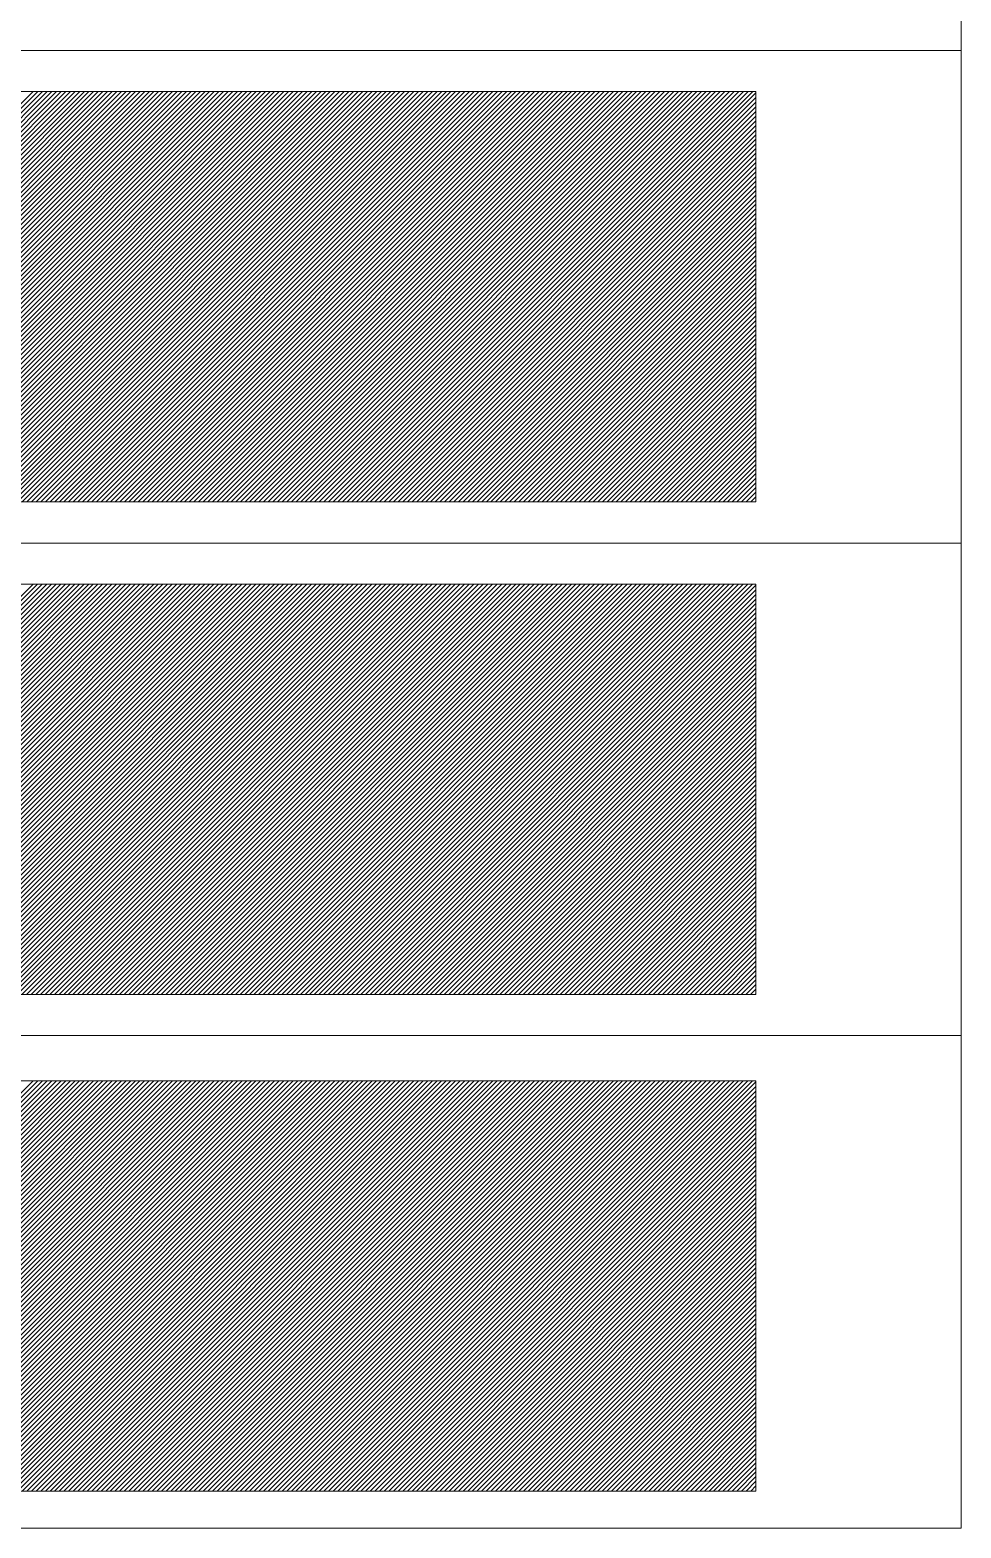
# Model space of a CAD drawing. Units: millimetres at full size, sheet at 1:100. Extents: x 3352 to 127672, y -40372 to 101181.
# Drawn here: x 25862 to 28699, y -35244 to -30681 of the extents above; entities that cross this region are included whole.
import ezdxf

# ---------------------------------------------------------------- set-up
doc = ezdxf.new("R2010")
doc.units = ezdxf.units.MM
doc.header["$LTSCALE"] = 100
doc.layers.add('0-0', color=134, linetype='Continuous', lineweight=18)

msp = doc.modelspace()

# ---------------------------------------------------------------- linework, layer by layer
at = {"layer": '0-0', "color": 190}
for p, q in [((24621.9, -32118.6), (25871.9, -30868.6)), ((24636.1, -32118.6), (25886.1, -30868.6)), ((24650.2, -32118.6), (25900.2, -30868.6)), ((24664.4, -32118.6), (25914.4, -30868.6)), ((24678.5, -32118.6), (25928.5, -30868.6)), ((24692.6, -32118.6), (25942.6, -30868.6)), ((24706.8, -32118.6), (25956.8, -30868.6)), ((24720.9, -32118.6), (25970.9, -30868.6)), ((24735.1, -32118.6), (25985.1, -30868.6)), ((24749.2, -32118.6), (25999.2, -30868.6)), ((24763.4, -32118.6), (26013.4, -30868.6)), ((24777.5, -32118.6), (26027.5, -30868.6)), ((24791.6, -32118.6), (26041.6, -30868.6)), ((24805.8, -32118.6), (26055.8, -30868.6)), ((24819.9, -32118.6), (26069.9, -30868.6)), ((24834.1, -32118.6), (26084.1, -30868.6)), ((24848.2, -32118.6), (26098.2, -30868.6)), ((24862.3, -32118.6), (26112.3, -30868.6)), ((24876.5, -32118.6), (26126.5, -30868.6)), ((24890.6, -32118.6), (26140.6, -30868.6)), ((24904.8, -32118.6), (26154.8, -30868.6)), ((24918.9, -32118.6), (26168.9, -30868.6)), ((24933.1, -32118.6), (26183.1, -30868.6)), ((24947.2, -32118.6), (26197.2, -30868.6)), ((24961.3, -32118.6), (26211.3, -30868.6)), ((24975.5, -32118.6), (26225.5, -30868.6)), ((24989.6, -32118.6), (26239.6, -30868.6)), ((25003.8, -32118.6), (26253.8, -30868.6)), ((25017.9, -32118.6), (26267.9, -30868.6)), ((25032.1, -32118.6), (26282.1, -30868.6)), ((25046.2, -32118.6), (26296.2, -30868.6)), ((25060.3, -32118.6), (26310.3, -30868.6)), ((25074.5, -32118.6), (26324.5, -30868.6)), ((25088.6, -32118.6), (26338.6, -30868.6)), ((25102.8, -32118.6), (26352.8, -30868.6)), ((25116.9, -32118.6), (26366.9, -30868.6)), ((25131, -32118.6), (26381, -30868.6)), ((25145.2, -32118.6), (26395.2, -30868.6)), ((25159.3, -32118.6), (26409.3, -30868.6)), ((25173.5, -32118.6), (26423.5, -30868.6)), ((25187.6, -32118.6), (26437.6, -30868.6)), ((25201.8, -32118.6), (26451.8, -30868.6)), ((25215.9, -32118.6), (26465.9, -30868.6)), ((25230, -32118.6), (26480, -30868.6)), ((25244.2, -32118.6), (26494.2, -30868.6)), ((25258.3, -32118.6), (26508.3, -30868.6)), ((25272.5, -32118.6), (26522.5, -30868.6)), ((25286.6, -32118.6), (26536.6, -30868.6)), ((25300.8, -32118.6), (26550.8, -30868.6)), ((25314.9, -32118.6), (26564.9, -30868.6)), ((25329, -32118.6), (26579, -30868.6)), ((25343.2, -32118.6), (26593.2, -30868.6)), ((25357.3, -32118.6), (26607.3, -30868.6)), ((25371.5, -32118.6), (26621.5, -30868.6)), ((25385.6, -32118.6), (26635.6, -30868.6)), ((25399.7, -32118.6), (26649.7, -30868.6)), ((25413.9, -32118.6), (26663.9, -30868.6)), ((25428, -32118.6), (26678, -30868.6)), ((25442.2, -32118.6), (26692.2, -30868.6)), ((25456.3, -32118.6), (26706.3, -30868.6)), ((25470.5, -32118.6), (26720.5, -30868.6)), ((25484.6, -32118.6), (26734.6, -30868.6)), ((25498.7, -32118.6), (26748.7, -30868.6)), ((25512.9, -32118.6), (26762.9, -30868.6)), ((25527, -32118.6), (26777, -30868.6)), ((25541.2, -32118.6), (26791.2, -30868.6)), ((25555.3, -32118.6), (26805.3, -30868.6)), ((25569.5, -32118.6), (26819.5, -30868.6)), ((25583.6, -32118.6), (26833.6, -30868.6)), ((25597.7, -32118.6), (26847.7, -30868.6)), ((25611.9, -32118.6), (26861.9, -30868.6)), ((25626, -32118.6), (26876, -30868.6)), ((25640.2, -32118.6), (26890.2, -30868.6)), ((25654.3, -32118.6), (26904.3, -30868.6)), ((25668.4, -32118.6), (26918.4, -30868.6)), ((25682.6, -32118.6), (26932.6, -30868.6)), ((25696.7, -32118.6), (26946.7, -30868.6)), ((25710.9, -32118.6), (26960.9, -30868.6)), ((25725, -32118.6), (26975, -30868.6)), ((25739.2, -32118.6), (26989.2, -30868.6)), ((25753.3, -32118.6), (27003.3, -30868.6)), ((25767.4, -32118.6), (27017.4, -30868.6)), ((25781.6, -32118.6), (27031.6, -30868.6)), ((25795.7, -32118.6), (27045.7, -30868.6)), ((25809.9, -32118.6), (27059.9, -30868.6)), ((25824, -32118.6), (27074, -30868.6)), ((25838.2, -32118.6), (27088.2, -30868.6)), ((25852.3, -32118.6), (27102.3, -30868.6)), ((25866.4, -32118.6), (27116.4, -30868.6)), ((25880.6, -32118.6), (27130.6, -30868.6)), ((25894.7, -32118.6), (27144.7, -30868.6)), ((25908.9, -32118.6), (27158.9, -30868.6)), ((25923, -32118.6), (27173, -30868.6)), ((25937.1, -32118.6), (27187.1, -30868.6)), ((25951.3, -32118.6), (27201.3, -30868.6)), ((25965.4, -32118.6), (27215.4, -30868.6)), ((25979.6, -32118.6), (27229.6, -30868.6)), ((25993.7, -32118.6), (27243.7, -30868.6)), ((26007.9, -32118.6), (27257.9, -30868.6)), ((26022, -32118.6), (27272, -30868.6)), ((26036.1, -32118.6), (27286.1, -30868.6)), ((26050.3, -32118.6), (27300.3, -30868.6)), ((26064.4, -32118.6), (27314.4, -30868.6)), ((26078.6, -32118.6), (27328.6, -30868.6)), ((26092.7, -32118.6), (27342.7, -30868.6)), ((26106.9, -32118.6), (27356.9, -30868.6)), ((26121, -32118.6), (27371, -30868.6)), ((26135.1, -32118.6), (27385.1, -30868.6)), ((26149.3, -32118.6), (27399.3, -30868.6)), ((26163.4, -32118.6), (27413.4, -30868.6)), ((26177.6, -32118.6), (27427.6, -30868.6)), ((26191.7, -32118.6), (27441.7, -30868.6)), ((26205.8, -32118.6), (27455.8, -30868.6)), ((26220, -32118.6), (27470, -30868.6)), ((26234.1, -32118.6), (27484.1, -30868.6)), ((26248.3, -32118.6), (27498.3, -30868.6)), ((26262.4, -32118.6), (27512.4, -30868.6)), ((26276.6, -32118.6), (27526.6, -30868.6)), ((26290.7, -32118.6), (27540.7, -30868.6)), ((26304.8, -32118.6), (27554.8, -30868.6)), ((26319, -32118.6), (27569, -30868.6)), ((26333.1, -32118.6), (27583.1, -30868.6)), ((26347.3, -32118.6), (27597.3, -30868.6)), ((26361.4, -32118.6), (27611.4, -30868.6)), ((26375.6, -32118.6), (27625.6, -30868.6)), ((26389.7, -32118.6), (27639.7, -30868.6)), ((26403.8, -32118.6), (27653.8, -30868.6)), ((26418, -32118.6), (27668, -30868.6)), ((26432.1, -32118.6), (27682.1, -30868.6)), ((26446.3, -32118.6), (27696.3, -30868.6)), ((26460.4, -32118.6), (27710.4, -30868.6)), ((26474.5, -32118.6), (27724.5, -30868.6)), ((26488.7, -32118.6), (27738.7, -30868.6)), ((26502.8, -32118.6), (27752.8, -30868.6)), ((26517, -32118.6), (27767, -30868.6)), ((26531.1, -32118.6), (27781.1, -30868.6)), ((26545.3, -32118.6), (27795.3, -30868.6)), ((26559.4, -32118.6), (27809.4, -30868.6)), ((26573.5, -32118.6), (27823.5, -30868.6)), ((26587.7, -32118.6), (27837.7, -30868.6)), ((26601.8, -32118.6), (27851.8, -30868.6)), ((26616, -32118.6), (27866, -30868.6)), ((26630.1, -32118.6), (27880.1, -30868.6)), ((26644.3, -32118.6), (27894.3, -30868.6)), ((26658.4, -32118.6), (27908.4, -30868.6)), ((26672.5, -32118.6), (27922.5, -30868.6)), ((26686.7, -32118.6), (27936.7, -30868.6)), ((26700.8, -32118.6), (27950.8, -30868.6)), ((26715, -32118.6), (27965, -30868.6)), ((26729.1, -32118.6), (27979.1, -30868.6)), ((26743.3, -32118.6), (27993.3, -30868.6)), ((26757.4, -32118.6), (28007.4, -30868.6)), ((26771.5, -32118.6), (28021.5, -30868.6)), ((26785.7, -32118.6), (28035.7, -30868.6)), ((26799.8, -32118.6), (28049.8, -30868.6)), ((26814, -32118.6), (28064, -30868.6)), ((26828.1, -32118.6), (28074, -30872.7)), ((26842.2, -32118.6), (28074, -30886.8)), ((26856.4, -32118.6), (28074, -30901)), ((26870.5, -32118.6), (28074, -30915.1)), ((26884.7, -32118.6), (28074, -30929.3)), ((26898.8, -32118.6), (28074, -30943.4)), ((26913, -32118.6), (28074, -30957.6)), ((26927.1, -32118.6), (28074, -30971.7)), ((26941.2, -32118.6), (28074, -30985.8)), ((26955.4, -32118.6), (28074, -31000)), ((26969.5, -32118.6), (28074, -31014.1)), ((26983.7, -32118.6), (28074, -31028.3)), ((26997.8, -32118.6), (28074, -31042.4)), ((27012, -32118.6), (28074, -31056.6)), ((27026.1, -32118.6), (28074, -31070.7)), ((27040.2, -32118.6), (28074, -31084.8)), ((27054.4, -32118.6), (28074, -31099)), ((27068.5, -32118.6), (28074, -31113.1)), ((27082.7, -32118.6), (28074, -31127.3)), ((27096.8, -32118.6), (28074, -31141.4)), ((27110.9, -32118.6), (28074, -31155.5)), ((27125.1, -32118.6), (28074, -31169.7)), ((27139.2, -32118.6), (28074, -31183.8)), ((27153.4, -32118.6), (28074, -31198)), ((27167.5, -32118.6), (28074, -31212.1)), ((27181.7, -32118.6), (28074, -31226.3)), ((27195.8, -32118.6), (28074, -31240.4)), ((27209.9, -32118.6), (28074, -31254.5)), ((27224.1, -32118.6), (28074, -31268.7)), ((27238.2, -32118.6), (28074, -31282.8)), ((27252.4, -32118.6), (28074, -31297)), ((27266.5, -32118.6), (28074, -31311.1)), ((27280.7, -32118.6), (28074, -31325.3)), ((27294.8, -32118.6), (28074, -31339.4)), ((27308.9, -32118.6), (28074, -31353.5)), ((27323.1, -32118.6), (28074, -31367.7)), ((27337.2, -32118.6), (28074, -31381.8)), ((27351.4, -32118.6), (28074, -31396)), ((27365.5, -32118.6), (28074, -31410.1)), ((27379.6, -32118.6), (28074, -31424.2)), ((27393.8, -32118.6), (28074, -31438.4)), ((27407.9, -32118.6), (28074, -31452.5)), ((27422.1, -32118.6), (28074, -31466.7)), ((27436.2, -32118.6), (28074, -31480.8)), ((27450.4, -32118.6), (28074, -31495)), ((27464.5, -32118.6), (28074, -31509.1)), ((27478.6, -32118.6), (28074, -31523.2)), ((27492.8, -32118.6), (28074, -31537.4)), ((27506.9, -32118.6), (28074, -31551.5)), ((27521.1, -32118.6), (28074, -31565.7)), ((27535.2, -32118.6), (28074, -31579.8)), ((27549.4, -32118.6), (28074, -31594)), ((27563.5, -32118.6), (28074, -31608.1)), ((27577.6, -32118.6), (28074, -31622.2)), ((27591.8, -32118.6), (28074, -31636.4)), ((27605.9, -32118.6), (28074, -31650.5)), ((27620.1, -32118.6), (28074, -31664.7)), ((27634.2, -32118.6), (28074, -31678.8)), ((27648.3, -32118.6), (28074, -31692.9)), ((27662.5, -32118.6), (28074, -31707.1)), ((27676.6, -32118.6), (28074, -31721.2)), ((27690.8, -32118.6), (28074, -31735.4)), ((27704.9, -32118.6), (28074, -31749.5)), ((27719.1, -32118.6), (28074, -31763.7)), ((27733.2, -32118.6), (28074, -31777.8)), ((27747.3, -32118.6), (28074, -31791.9)), ((27761.5, -32118.6), (28074, -31806.1)), ((27775.6, -32118.6), (28074, -31820.2)), ((27789.8, -32118.6), (28074, -31834.4)), ((27803.9, -32118.6), (28074, -31848.5)), ((27818.1, -32118.6), (28074, -31862.7)), ((27832.2, -32118.6), (28074, -31876.8)), ((27846.3, -32118.6), (28074, -31890.9)), ((27860.5, -32118.6), (28074, -31905.1)), ((27874.6, -32118.6), (28074, -31919.2)), ((27888.8, -32118.6), (28074, -31933.4)), ((27902.9, -32118.6), (28074, -31947.5)), ((27917, -32118.6), (28074, -31961.6)), ((27931.2, -32118.6), (28074, -31975.8)), ((27945.3, -32118.6), (28074, -31989.9)), ((27959.5, -32118.6), (28074, -32004.1)), ((27973.6, -32118.6), (28074, -32018.2)), ((27987.8, -32118.6), (28074, -32032.4)), ((28001.9, -32118.6), (28074, -32046.5)), ((28016, -32118.6), (28074, -32060.6)), ((28030.2, -32118.6), (28074, -32074.8)), ((28044.3, -32118.6), (28074, -32088.9)), ((28058.5, -32118.6), (28074, -32103.1)), ((28072.6, -32118.6), (28074, -32117.2))]:
    msp.add_line(p, q, dxfattribs=at)
at = {"layer": '0-0', "color": 40}
for p, q in [((24621, -33618.6), (25871, -32368.6)), ((24635.1, -33618.6), (25885.1, -32368.6)), ((24649.3, -33618.6), (25899.3, -32368.6)), ((24663.4, -33618.6), (25913.4, -32368.6)), ((24677.6, -33618.6), (25927.6, -32368.6)), ((24691.7, -33618.6), (25941.7, -32368.6)), ((24705.8, -33618.6), (25955.8, -32368.6)), ((24720, -33618.6), (25970, -32368.6)), ((24734.1, -33618.6), (25984.1, -32368.6)), ((24748.3, -33618.6), (25998.3, -32368.6)), ((24762.4, -33618.6), (26012.4, -32368.6)), ((24776.6, -33618.6), (26026.6, -32368.6)), ((24790.7, -33618.6), (26040.7, -32368.6)), ((24804.8, -33618.6), (26054.8, -32368.6)), ((24819, -33618.6), (26069, -32368.6)), ((24833.1, -33618.6), (26083.1, -32368.6)), ((24847.3, -33618.6), (26097.3, -32368.6)), ((24861.4, -33618.6), (26111.4, -32368.6)), ((24875.6, -33618.6), (26125.6, -32368.6)), ((24889.7, -33618.6), (26139.7, -32368.6)), ((24903.8, -33618.6), (26153.8, -32368.6)), ((24918, -33618.6), (26168, -32368.6)), ((24932.1, -33618.6), (26182.1, -32368.6)), ((24946.3, -33618.6), (26196.3, -32368.6)), ((24960.4, -33618.6), (26210.4, -32368.6)), ((24974.5, -33618.6), (26224.5, -32368.6)), ((24988.7, -33618.6), (26238.7, -32368.6)), ((25002.8, -33618.6), (26252.8, -32368.6)), ((25017, -33618.6), (26267, -32368.6)), ((25031.1, -33618.6), (26281.1, -32368.6)), ((25045.3, -33618.6), (26295.3, -32368.6)), ((25059.4, -33618.6), (26309.4, -32368.6)), ((25073.5, -33618.6), (26323.5, -32368.6)), ((25087.7, -33618.6), (26337.7, -32368.6)), ((25101.8, -33618.6), (26351.8, -32368.6)), ((25116, -33618.6), (26366, -32368.6)), ((25130.1, -33618.6), (26380.1, -32368.6)), ((25144.3, -33618.6), (26394.3, -32368.6)), ((25158.4, -33618.6), (26408.4, -32368.6)), ((25172.5, -33618.6), (26422.5, -32368.6)), ((25186.7, -33618.6), (26436.7, -32368.6)), ((25200.8, -33618.6), (26450.8, -32368.6)), ((25215, -33618.6), (26465, -32368.6)), ((25229.1, -33618.6), (26479.1, -32368.6)), ((25243.3, -33618.6), (26493.3, -32368.6)), ((25257.4, -33618.6), (26507.4, -32368.6)), ((25271.5, -33618.6), (26521.5, -32368.6)), ((25285.7, -33618.6), (26535.7, -32368.6)), ((25299.8, -33618.6), (26549.8, -32368.6)), ((25314, -33618.6), (26564, -32368.6)), ((25328.1, -33618.6), (26578.1, -32368.6)), ((25342.2, -33618.6), (26592.2, -32368.6)), ((25356.4, -33618.6), (26606.4, -32368.6)), ((25370.5, -33618.6), (26620.5, -32368.6)), ((25384.7, -33618.6), (26634.7, -32368.6)), ((25398.8, -33618.6), (26648.8, -32368.6)), ((25413, -33618.6), (26663, -32368.6)), ((25427.1, -33618.6), (26677.1, -32368.6)), ((25441.2, -33618.6), (26691.2, -32368.6)), ((25455.4, -33618.6), (26705.4, -32368.6)), ((25469.5, -33618.6), (26719.5, -32368.6)), ((25483.7, -33618.6), (26733.7, -32368.6)), ((25497.8, -33618.6), (26747.8, -32368.6)), ((25512, -33618.6), (26762, -32368.6)), ((25526.1, -33618.6), (26776.1, -32368.6)), ((25540.2, -33618.6), (26790.2, -32368.6)), ((25554.4, -33618.6), (26804.4, -32368.6)), ((25568.5, -33618.6), (26818.5, -32368.6)), ((25582.7, -33618.6), (26832.7, -32368.6)), ((25596.8, -33618.6), (26846.8, -32368.6)), ((25610.9, -33618.6), (26860.9, -32368.6)), ((25625.1, -33618.6), (26875.1, -32368.6)), ((25639.2, -33618.6), (26889.2, -32368.6)), ((25653.4, -33618.6), (26903.4, -32368.6)), ((25667.5, -33618.6), (26917.5, -32368.6)), ((25681.7, -33618.6), (26931.7, -32368.6)), ((25695.8, -33618.6), (26945.8, -32368.6)), ((25709.9, -33618.6), (26959.9, -32368.6)), ((25724.1, -33618.6), (26974.1, -32368.6)), ((25738.2, -33618.6), (26988.2, -32368.6)), ((25752.4, -33618.6), (27002.4, -32368.6)), ((25766.5, -33618.6), (27016.5, -32368.6)), ((25780.7, -33618.6), (27030.7, -32368.6)), ((25794.8, -33618.6), (27044.8, -32368.6)), ((25808.9, -33618.6), (27058.9, -32368.6)), ((25823.1, -33618.6), (27073.1, -32368.6)), ((25837.2, -33618.6), (27087.2, -32368.6)), ((25851.4, -33618.6), (27101.4, -32368.6)), ((25865.5, -33618.6), (27115.5, -32368.6)), ((25879.6, -33618.6), (27129.6, -32368.6)), ((25893.8, -33618.6), (27143.8, -32368.6)), ((25907.9, -33618.6), (27157.9, -32368.6)), ((25922.1, -33618.6), (27172.1, -32368.6)), ((25936.2, -33618.6), (27186.2, -32368.6)), ((25950.4, -33618.6), (27200.4, -32368.6)), ((25964.5, -33618.6), (27214.5, -32368.6)), ((25978.6, -33618.6), (27228.6, -32368.6)), ((25992.8, -33618.6), (27242.8, -32368.6)), ((26006.9, -33618.6), (27256.9, -32368.6)), ((26021.1, -33618.6), (27271.1, -32368.6)), ((26035.2, -33618.6), (27285.2, -32368.6)), ((26049.4, -33618.6), (27299.4, -32368.6)), ((26063.5, -33618.6), (27313.5, -32368.6)), ((26077.6, -33618.6), (27327.6, -32368.6)), ((26091.8, -33618.6), (27341.8, -32368.6)), ((26105.9, -33618.6), (27355.9, -32368.6)), ((26120.1, -33618.6), (27370.1, -32368.6)), ((26134.2, -33618.6), (27384.2, -32368.6)), ((26148.3, -33618.6), (27398.3, -32368.6)), ((26162.5, -33618.6), (27412.5, -32368.6)), ((26176.6, -33618.6), (27426.6, -32368.6)), ((26190.8, -33618.6), (27440.8, -32368.6)), ((26204.9, -33618.6), (27454.9, -32368.6)), ((26219.1, -33618.6), (27469.1, -32368.6)), ((26233.2, -33618.6), (27483.2, -32368.6)), ((26247.3, -33618.6), (27497.3, -32368.6)), ((26261.5, -33618.6), (27511.5, -32368.6)), ((26275.6, -33618.6), (27525.6, -32368.6)), ((26289.8, -33618.6), (27539.8, -32368.6)), ((26303.9, -33618.6), (27553.9, -32368.6)), ((26318.1, -33618.6), (27568.1, -32368.6)), ((26332.2, -33618.6), (27582.2, -32368.6)), ((26346.3, -33618.6), (27596.3, -32368.6)), ((26360.5, -33618.6), (27610.5, -32368.6)), ((26374.6, -33618.6), (27624.6, -32368.6)), ((26388.8, -33618.6), (27638.8, -32368.6)), ((26402.9, -33618.6), (27652.9, -32368.6)), ((26417, -33618.6), (27667, -32368.6)), ((26431.2, -33618.6), (27681.2, -32368.6)), ((26445.3, -33618.6), (27695.3, -32368.6)), ((26459.5, -33618.6), (27709.5, -32368.6)), ((26473.6, -33618.6), (27723.6, -32368.6)), ((26487.8, -33618.6), (27737.8, -32368.6)), ((26501.9, -33618.6), (27751.9, -32368.6)), ((26516, -33618.6), (27766, -32368.6)), ((26530.2, -33618.6), (27780.2, -32368.6)), ((26544.3, -33618.6), (27794.3, -32368.6)), ((26558.5, -33618.6), (27808.5, -32368.6)), ((26572.6, -33618.6), (27822.6, -32368.6)), ((26586.8, -33618.6), (27836.8, -32368.6)), ((26600.9, -33618.6), (27850.9, -32368.6)), ((26615, -33618.6), (27865, -32368.6)), ((26629.2, -33618.6), (27879.2, -32368.6)), ((26643.3, -33618.6), (27893.3, -32368.6)), ((26657.5, -33618.6), (27907.5, -32368.6)), ((26671.6, -33618.6), (27921.6, -32368.6)), ((26685.7, -33618.6), (27935.7, -32368.6)), ((26699.9, -33618.6), (27949.9, -32368.6)), ((26714, -33618.6), (27964, -32368.6)), ((26728.2, -33618.6), (27978.2, -32368.6)), ((26742.3, -33618.6), (27992.3, -32368.6)), ((26756.5, -33618.6), (28006.5, -32368.6)), ((26770.6, -33618.6), (28020.6, -32368.6)), ((26784.7, -33618.6), (28034.7, -32368.6)), ((26798.9, -33618.6), (28048.9, -32368.6)), ((26813, -33618.6), (28063, -32368.6)), ((26827.2, -33618.6), (28074, -32371.8)), ((26841.3, -33618.6), (28074, -32385.9)), ((26855.5, -33618.6), (28074, -32400.1)), ((26869.6, -33618.6), (28074, -32414.2)), ((26883.7, -33618.6), (28074, -32428.3)), ((26897.9, -33618.6), (28074, -32442.5)), ((26912, -33618.6), (28074, -32456.6)), ((26926.2, -33618.6), (28074, -32470.8)), ((26940.3, -33618.6), (28074, -32484.9)), ((26954.4, -33618.6), (28074, -32499)), ((26968.6, -33618.6), (28074, -32513.2)), ((26982.7, -33618.6), (28074, -32527.3)), ((26996.9, -33618.6), (28074, -32541.5)), ((27011, -33618.6), (28074, -32555.6)), ((27025.2, -33618.6), (28074, -32569.8)), ((27039.3, -33618.6), (28074, -32583.9)), ((27053.4, -33618.6), (28074, -32598)), ((27067.6, -33618.6), (28074, -32612.2)), ((27081.7, -33618.6), (28074, -32626.3)), ((27095.9, -33618.6), (28074, -32640.5)), ((27110, -33618.6), (28074, -32654.6)), ((27124.2, -33618.6), (28074, -32668.8)), ((27138.3, -33618.6), (28074, -32682.9)), ((27152.4, -33618.6), (28074, -32697)), ((27166.6, -33618.6), (28074, -32711.2)), ((27180.7, -33618.6), (28074, -32725.3)), ((27194.9, -33618.6), (28074, -32739.5)), ((27209, -33618.6), (28074, -32753.6)), ((27223.1, -33618.6), (28074, -32767.7)), ((27237.3, -33618.6), (28074, -32781.9)), ((27251.4, -33618.6), (28074, -32796)), ((27265.6, -33618.6), (28074, -32810.2)), ((27279.7, -33618.6), (28074, -32824.3)), ((27293.9, -33618.6), (28074, -32838.5)), ((27308, -33618.6), (28074, -32852.6)), ((27322.1, -33618.6), (28074, -32866.7)), ((27336.3, -33618.6), (28074, -32880.9)), ((27350.4, -33618.6), (28074, -32895)), ((27364.6, -33618.6), (28074, -32909.2)), ((27378.7, -33618.6), (28074, -32923.3)), ((27392.9, -33618.6), (28074, -32937.5)), ((27407, -33618.6), (28074, -32951.6)), ((27421.1, -33618.6), (28074, -32965.7)), ((27435.3, -33618.6), (28074, -32979.9)), ((27449.4, -33618.6), (28074, -32994)), ((27463.6, -33618.6), (28074, -33008.2)), ((27477.7, -33618.6), (28074, -33022.3)), ((27491.9, -33618.6), (28074, -33036.4)), ((27506, -33618.6), (28074, -33050.6)), ((27520.1, -33618.6), (28074, -33064.7)), ((27534.3, -33618.6), (28074, -33078.9)), ((27548.4, -33618.6), (28074, -33093)), ((27562.6, -33618.6), (28074, -33107.2)), ((27576.7, -33618.6), (28074, -33121.3)), ((27590.8, -33618.6), (28074, -33135.4)), ((27605, -33618.6), (28074, -33149.6)), ((27619.1, -33618.6), (28074, -33163.7)), ((27633.3, -33618.6), (28074, -33177.9)), ((27647.4, -33618.6), (28074, -33192)), ((27661.6, -33618.6), (28074, -33206.2)), ((27675.7, -33618.6), (28074, -33220.3)), ((27689.8, -33618.6), (28074, -33234.4)), ((27704, -33618.6), (28074, -33248.6)), ((27718.1, -33618.6), (28074, -33262.7)), ((27732.3, -33618.6), (28074, -33276.9)), ((27746.4, -33618.6), (28074, -33291)), ((27760.6, -33618.6), (28074, -33305.1)), ((27774.7, -33618.6), (28074, -33319.3)), ((27788.8, -33618.6), (28074, -33333.4)), ((27803, -33618.6), (28074, -33347.6)), ((27817.1, -33618.6), (28074, -33361.7)), ((27831.3, -33618.6), (28074, -33375.9)), ((27845.4, -33618.6), (28074, -33390)), ((27859.5, -33618.6), (28074, -33404.1)), ((27873.7, -33618.6), (28074, -33418.3)), ((27887.8, -33618.6), (28074, -33432.4)), ((27902, -33618.6), (28074, -33446.6)), ((27916.1, -33618.6), (28074, -33460.7)), ((27930.3, -33618.6), (28074, -33474.9)), ((27944.4, -33618.6), (28074, -33489)), ((27958.5, -33618.6), (28074, -33503.1)), ((27972.7, -33618.6), (28074, -33517.3)), ((27986.8, -33618.6), (28074, -33531.4)), ((28001, -33618.6), (28074, -33545.6)), ((28015.1, -33618.6), (28074, -33559.7)), ((28029.3, -33618.6), (28074, -33573.9)), ((28043.4, -33618.6), (28074, -33588)), ((28057.5, -33618.6), (28074, -33602.1)), ((28071.7, -33618.6), (28074, -33616.3))]:
    msp.add_line(p, q, dxfattribs=at)
at = {"layer": '0-0', "color": 93}
for p, q in [((24621.7, -35131.1), (25871.7, -33881.1)), ((24635.8, -35131.1), (25885.8, -33881.1)), ((24650, -35131.1), (25900, -33881.1)), ((24664.1, -35131.1), (25914.1, -33881.1)), ((24678.3, -35131.1), (25928.3, -33881.1)), ((24692.4, -35131.1), (25942.4, -33881.1)), ((24706.6, -35131.1), (25956.6, -33881.1)), ((24720.7, -35131.1), (25970.7, -33881.1)), ((24734.8, -35131.1), (25984.8, -33881.1)), ((24749, -35131.1), (25999, -33881.1)), ((24763.1, -35131.1), (26013.1, -33881.1)), ((24777.3, -35131.1), (26027.3, -33881.1)), ((24791.4, -35131.1), (26041.4, -33881.1)), ((24805.6, -35131.1), (26055.6, -33881.1)), ((24819.7, -35131.1), (26069.7, -33881.1)), ((24833.8, -35131.1), (26083.8, -33881.1)), ((24848, -35131.1), (26098, -33881.1)), ((24862.1, -35131.1), (26112.1, -33881.1)), ((24876.3, -35131.1), (26126.3, -33881.1)), ((24890.4, -35131.1), (26140.4, -33881.1)), ((24904.5, -35131.1), (26154.5, -33881.1)), ((24918.7, -35131.1), (26168.7, -33881.1)), ((24932.8, -35131.1), (26182.8, -33881.1)), ((24947, -35131.1), (26197, -33881.1)), ((24961.1, -35131.1), (26211.1, -33881.1)), ((24975.3, -35131.1), (26225.3, -33881.1)), ((24989.4, -35131.1), (26239.4, -33881.1)), ((25003.5, -35131.1), (26253.5, -33881.1)), ((25017.7, -35131.1), (26267.7, -33881.1)), ((25031.8, -35131.1), (26281.8, -33881.1)), ((25046, -35131.1), (26296, -33881.1)), ((25060.1, -35131.1), (26310.1, -33881.1)), ((25074.3, -35131.1), (26324.3, -33881.1)), ((25088.4, -35131.1), (26338.4, -33881.1)), ((25102.5, -35131.1), (26352.5, -33881.1)), ((25116.7, -35131.1), (26366.7, -33881.1)), ((25130.8, -35131.1), (26380.8, -33881.1)), ((25145, -35131.1), (26395, -33881.1)), ((25159.1, -35131.1), (26409.1, -33881.1)), ((25173.2, -35131.1), (26423.2, -33881.1)), ((25187.4, -35131.1), (26437.4, -33881.1)), ((25201.5, -35131.1), (26451.5, -33881.1)), ((25215.7, -35131.1), (26465.7, -33881.1)), ((25229.8, -35131.1), (26479.8, -33881.1)), ((25244, -35131.1), (26494, -33881.1)), ((25258.1, -35131.1), (26508.1, -33881.1)), ((25272.2, -35131.1), (26522.2, -33881.1)), ((25286.4, -35131.1), (26536.4, -33881.1)), ((25300.5, -35131.1), (26550.5, -33881.1)), ((25314.7, -35131.1), (26564.7, -33881.1)), ((25328.8, -35131.1), (26578.8, -33881.1)), ((25343, -35131.1), (26593, -33881.1)), ((25357.1, -35131.1), (26607.1, -33881.1)), ((25371.2, -35131.1), (26621.2, -33881.1)), ((25385.4, -35131.1), (26635.4, -33881.1)), ((25399.5, -35131.1), (26649.5, -33881.1)), ((25413.7, -35131.1), (26663.7, -33881.1)), ((25427.8, -35131.1), (26677.8, -33881.1)), ((25441.9, -35131.1), (26691.9, -33881.1)), ((25456.1, -35131.1), (26706.1, -33881.1)), ((25470.2, -35131.1), (26720.2, -33881.1)), ((25484.4, -35131.1), (26734.4, -33881.1)), ((25498.5, -35131.1), (26748.5, -33881.1)), ((25512.7, -35131.1), (26762.7, -33881.1)), ((25526.8, -35131.1), (26776.8, -33881.1)), ((25540.9, -35131.1), (26790.9, -33881.1)), ((25555.1, -35131.1), (26805.1, -33881.1)), ((25569.2, -35131.1), (26819.2, -33881.1)), ((25583.4, -35131.1), (26833.4, -33881.1)), ((25597.5, -35131.1), (26847.5, -33881.1)), ((25611.7, -35131.1), (26861.7, -33881.1)), ((25625.8, -35131.1), (26875.8, -33881.1)), ((25639.9, -35131.1), (26889.9, -33881.1)), ((25654.1, -35131.1), (26904.1, -33881.1)), ((25668.2, -35131.1), (26918.2, -33881.1)), ((25682.4, -35131.1), (26932.4, -33881.1)), ((25696.5, -35131.1), (26946.5, -33881.1)), ((25710.6, -35131.1), (26960.6, -33881.1)), ((25724.8, -35131.1), (26974.8, -33881.1)), ((25738.9, -35131.1), (26988.9, -33881.1)), ((25753.1, -35131.1), (27003.1, -33881.1)), ((25767.2, -35131.1), (27017.2, -33881.1)), ((25781.4, -35131.1), (27031.4, -33881.1)), ((25795.5, -35131.1), (27045.5, -33881.1)), ((25809.6, -35131.1), (27059.6, -33881.1)), ((25823.8, -35131.1), (27073.8, -33881.1)), ((25837.9, -35131.1), (27087.9, -33881.1)), ((25852.1, -35131.1), (27102.1, -33881.1)), ((25866.2, -35131.1), (27116.2, -33881.1)), ((25880.4, -35131.1), (27130.4, -33881.1)), ((25894.5, -35131.1), (27144.5, -33881.1)), ((25908.6, -35131.1), (27158.6, -33881.1)), ((25922.8, -35131.1), (27172.8, -33881.1)), ((25936.9, -35131.1), (27186.9, -33881.1)), ((25951.1, -35131.1), (27201.1, -33881.1)), ((25965.2, -35131.1), (27215.2, -33881.1)), ((25979.4, -35131.1), (27229.4, -33881.1)), ((25993.5, -35131.1), (27243.5, -33881.1)), ((26007.6, -35131.1), (27257.6, -33881.1)), ((26021.8, -35131.1), (27271.8, -33881.1)), ((26035.9, -35131.1), (27285.9, -33881.1)), ((26050.1, -35131.1), (27300.1, -33881.1)), ((26064.2, -35131.1), (27314.2, -33881.1)), ((26078.3, -35131.1), (27328.3, -33881.1)), ((26092.5, -35131.1), (27342.5, -33881.1)), ((26106.6, -35131.1), (27356.6, -33881.1)), ((26120.8, -35131.1), (27370.8, -33881.1)), ((26134.9, -35131.1), (27384.9, -33881.1)), ((26149.1, -35131.1), (27399.1, -33881.1)), ((26163.2, -35131.1), (27413.2, -33881.1)), ((26177.3, -35131.1), (27427.3, -33881.1)), ((26191.5, -35131.1), (27441.5, -33881.1)), ((26205.6, -35131.1), (27455.6, -33881.1)), ((26219.8, -35131.1), (27469.8, -33881.1)), ((26233.9, -35131.1), (27483.9, -33881.1)), ((26248.1, -35131.1), (27498.1, -33881.1)), ((26262.2, -35131.1), (27512.2, -33881.1)), ((26276.3, -35131.1), (27526.3, -33881.1)), ((26290.5, -35131.1), (27540.5, -33881.1)), ((26304.6, -35131.1), (27554.6, -33881.1)), ((26318.8, -35131.1), (27568.8, -33881.1)), ((26332.9, -35131.1), (27582.9, -33881.1)), ((26347, -35131.1), (27597, -33881.1)), ((26361.2, -35131.1), (27611.2, -33881.1)), ((26375.3, -35131.1), (27625.3, -33881.1)), ((26389.5, -35131.1), (27639.5, -33881.1)), ((26403.6, -35131.1), (27653.6, -33881.1)), ((26417.8, -35131.1), (27667.8, -33881.1)), ((26431.9, -35131.1), (27681.9, -33881.1)), ((26446, -35131.1), (27696, -33881.1)), ((26460.2, -35131.1), (27710.2, -33881.1)), ((26474.3, -35131.1), (27724.3, -33881.1)), ((26488.5, -35131.1), (27738.5, -33881.1)), ((26502.6, -35131.1), (27752.6, -33881.1)), ((26516.8, -35131.1), (27766.8, -33881.1)), ((26530.9, -35131.1), (27780.9, -33881.1)), ((26545, -35131.1), (27795, -33881.1)), ((26559.2, -35131.1), (27809.2, -33881.1)), ((26573.3, -35131.1), (27823.3, -33881.1)), ((26587.5, -35131.1), (27837.5, -33881.1)), ((26601.6, -35131.1), (27851.6, -33881.1)), ((26615.7, -35131.1), (27865.7, -33881.1)), ((26629.9, -35131.1), (27879.9, -33881.1)), ((26644, -35131.1), (27894, -33881.1)), ((26658.2, -35131.1), (27908.2, -33881.1)), ((26672.3, -35131.1), (27922.3, -33881.1)), ((26686.5, -35131.1), (27936.5, -33881.1)), ((26700.6, -35131.1), (27950.6, -33881.1)), ((26714.7, -35131.1), (27964.7, -33881.1)), ((26728.9, -35131.1), (27978.9, -33881.1)), ((26743, -35131.1), (27993, -33881.1)), ((26757.2, -35131.1), (28007.2, -33881.1)), ((26771.3, -35131.1), (28021.3, -33881.1)), ((26785.5, -35131.1), (28035.5, -33881.1)), ((26799.6, -35131.1), (28049.6, -33881.1)), ((26813.7, -35131.1), (28063.7, -33881.1)), ((26827.9, -35131.1), (28074, -33885)), ((26842, -35131.1), (28074, -33899.1)), ((26856.2, -35131.1), (28074, -33913.3)), ((26870.3, -35131.1), (28074, -33927.4)), ((26884.4, -35131.1), (28074, -33941.5)), ((26898.6, -35131.1), (28074, -33955.7)), ((26912.7, -35131.1), (28074, -33969.8)), ((26926.9, -35131.1), (28074, -33984)), ((26941, -35131.1), (28074, -33998.1)), ((26955.2, -35131.1), (28074, -34012.3)), ((26969.3, -35131.1), (28074, -34026.4)), ((26983.4, -35131.1), (28074, -34040.5)), ((26997.6, -35131.1), (28074, -34054.7)), ((27011.7, -35131.1), (28074, -34068.8)), ((27025.9, -35131.1), (28074, -34083)), ((27040, -35131.1), (28074, -34097.1)), ((27054.2, -35131.1), (28074, -34111.3)), ((27068.3, -35131.1), (28074, -34125.4)), ((27082.4, -35131.1), (28074, -34139.5)), ((27096.6, -35131.1), (28074, -34153.7)), ((27110.7, -35131.1), (28074, -34167.8)), ((27124.9, -35131.1), (28074, -34182)), ((27139, -35131.1), (28074, -34196.1)), ((27153.1, -35131.1), (28074, -34210.2)), ((27167.3, -35131.1), (28074, -34224.4)), ((27181.4, -35131.1), (28074, -34238.5)), ((27195.6, -35131.1), (28074, -34252.7)), ((27209.7, -35131.1), (28074, -34266.8)), ((27223.9, -35131.1), (28074, -34281)), ((27238, -35131.1), (28074, -34295.1)), ((27252.1, -35131.1), (28074, -34309.2)), ((27266.3, -35131.1), (28074, -34323.4)), ((27280.4, -35131.1), (28074, -34337.5)), ((27294.6, -35131.1), (28074, -34351.7)), ((27308.7, -35131.1), (28074, -34365.8)), ((27322.9, -35131.1), (28074, -34380)), ((27337, -35131.1), (28074, -34394.1)), ((27351.1, -35131.1), (28074, -34408.2)), ((27365.3, -35131.1), (28074, -34422.4)), ((27379.4, -35131.1), (28074, -34436.5)), ((27393.6, -35131.1), (28074, -34450.7)), ((27407.7, -35131.1), (28074, -34464.8)), ((27421.8, -35131.1), (28074, -34478.9)), ((27436, -35131.1), (28074, -34493.1)), ((27450.1, -35131.1), (28074, -34507.2)), ((27464.3, -35131.1), (28074, -34521.4)), ((27478.4, -35131.1), (28074, -34535.5)), ((27492.6, -35131.1), (28074, -34549.7)), ((27506.7, -35131.1), (28074, -34563.8)), ((27520.8, -35131.1), (28074, -34577.9)), ((27535, -35131.1), (28074, -34592.1)), ((27549.1, -35131.1), (28074, -34606.2)), ((27563.3, -35131.1), (28074, -34620.4)), ((27577.4, -35131.1), (28074, -34634.5)), ((27591.6, -35131.1), (28074, -34648.7)), ((27605.7, -35131.1), (28074, -34662.8)), ((27619.8, -35131.1), (28074, -34676.9)), ((27634, -35131.1), (28074, -34691.1)), ((27648.1, -35131.1), (28074, -34705.2)), ((27662.3, -35131.1), (28074, -34719.4)), ((27676.4, -35131.1), (28074, -34733.5)), ((27690.5, -35131.1), (28074, -34747.6)), ((27704.7, -35131.1), (28074, -34761.8)), ((27718.8, -35131.1), (28074, -34775.9)), ((27733, -35131.1), (28074, -34790.1)), ((27747.1, -35131.1), (28074, -34804.2)), ((27761.3, -35131.1), (28074, -34818.4)), ((27775.4, -35131.1), (28074, -34832.5)), ((27789.5, -35131.1), (28074, -34846.6)), ((27803.7, -35131.1), (28074, -34860.8)), ((27817.8, -35131.1), (28074, -34874.9)), ((27832, -35131.1), (28074, -34889.1)), ((27846.1, -35131.1), (28074, -34903.2)), ((27860.3, -35131.1), (28074, -34917.4)), ((27874.4, -35131.1), (28074, -34931.5)), ((27888.5, -35131.1), (28074, -34945.6)), ((27902.7, -35131.1), (28074, -34959.8)), ((27916.8, -35131.1), (28074, -34973.9)), ((27931, -35131.1), (28074, -34988.1)), ((27945.1, -35131.1), (28074, -35002.2)), ((27959.2, -35131.1), (28074, -35016.3)), ((27973.4, -35131.1), (28074, -35030.5)), ((27987.5, -35131.1), (28074, -35044.6)), ((28001.7, -35131.1), (28074, -35058.8)), ((28015.8, -35131.1), (28074, -35072.9)), ((28030, -35131.1), (28074, -35087.1)), ((28044.1, -35131.1), (28074, -35101.2)), ((28058.2, -35131.1), (28074, -35115.3)), ((28072.4, -35131.1), (28074, -35129.5))]:
    msp.add_line(p, q, dxfattribs=at)
at = {"layer": '0-0'}
for points in [[(18699, -29243.6), (28699, -29243.6), (28699, -30743.6), (18699, -30743.6)], [(18699, -30743.6), (28699, -30743.6), (28699, -32243.6), (18699, -32243.6)], [(19324, -30868.6), (28074, -30868.6), (28074, -32118.6), (19324, -32118.6)], [(18699, -32243.6), (28699, -32243.6), (28699, -33743.6), (18699, -33743.6)], [(19324, -32368.6), (28074, -32368.6), (28074, -33618.6), (19324, -33618.6)], [(18699, -33743.6), (28699, -33743.6), (28699, -35243.6), (18699, -35243.6)], [(19324, -33881.1), (28074, -33881.1), (28074, -35131.1), (19324, -35131.1)]]:
    msp.add_lwpolyline(points, close=True, dxfattribs=at)

doc.saveas('drawing.dxf')
